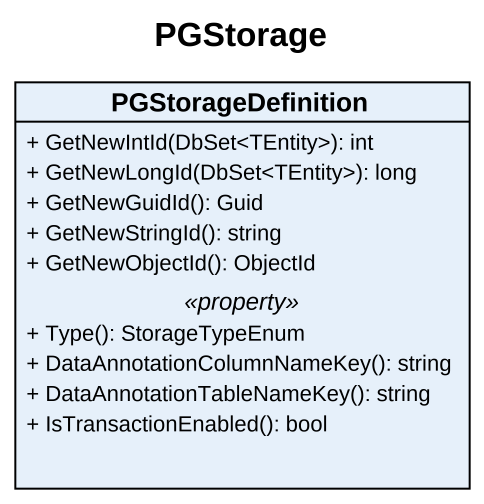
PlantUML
@startuml
title PGStorage
hide circle
hide empty members
skinparam classAttributeIconSize 0
class PGStorageDefinition {
  + GetNewIntId(DbSet<TEntity>): int
  + GetNewLongId(DbSet<TEntity>): long
  + GetNewGuidId(): Guid
  + GetNewStringId(): string
  + GetNewObjectId(): ObjectId
  .. <<property>> ..
  + Type(): StorageTypeEnum
  + DataAnnotationColumnNameKey(): string
  + DataAnnotationTableNameKey(): string
  + IsTransactionEnabled(): bool
}
@enduml
